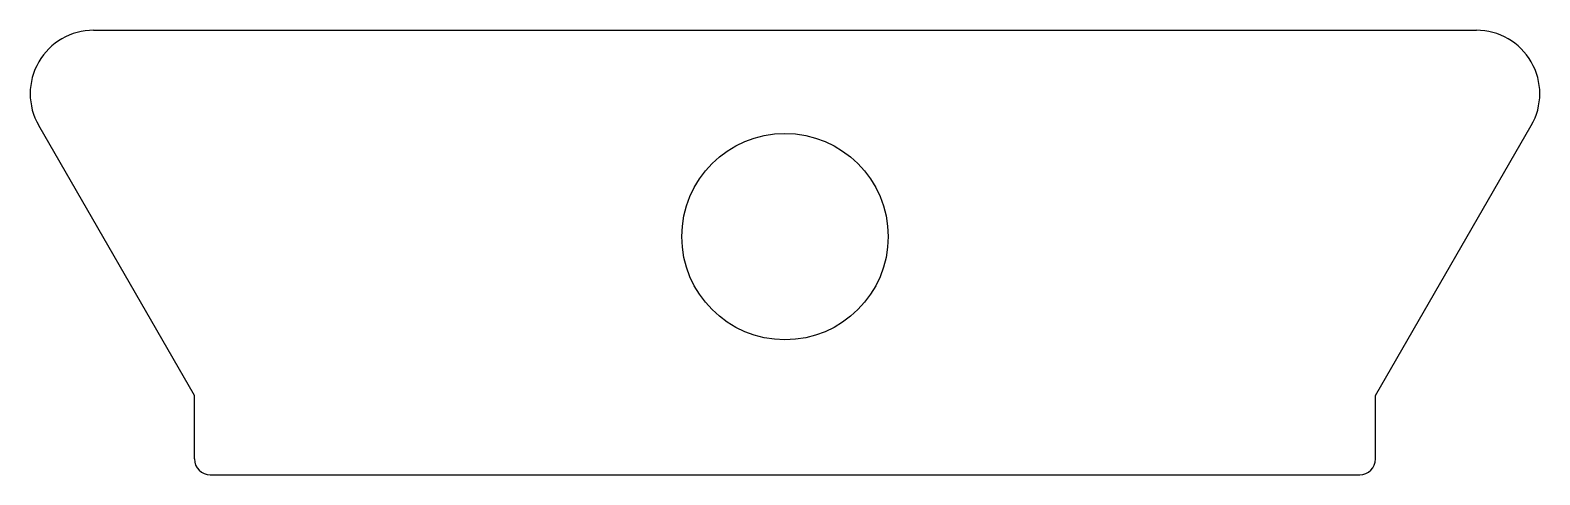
# Model space of a CAD drawing. Extents: x 60.7 to 108.3, y 417.8 to 431.8.
import ezdxf

# ---------------------------------------------------------------- set-up
doc = ezdxf.new("R2010")
doc.units = 0
doc.layers.get('0').update_dxf_attribs({"linetype": 'CONTINUOUS'})

msp = doc.modelspace()

# ---------------------------------------------------------------- linework, layer by layer
for p, q in [((62.695, 431.828), (106.266, 431.828)), ((65.87, 420.328), (60.963, 428.828)), ((103.09, 420.328), (107.998, 428.828)), ((65.87, 418.328), (65.87, 420.328)), ((103.09, 418.328), (103.09, 420.328)), ((66.37, 417.828), (102.59, 417.828))]:
    msp.add_line(p, q)
msp.add_circle((84.48, 425.328), 3.25)
for centre, radius, start, end in [((62.695, 429.828), 2, 90, 210), ((106.266, 429.828), 2, 330, 90), ((66.37, 418.328), 0.5, 180, 270), ((102.59, 418.328), 0.5, 270, 0)]:
    msp.add_arc(centre, radius, start, end)

doc.saveas('drawing.dxf')
